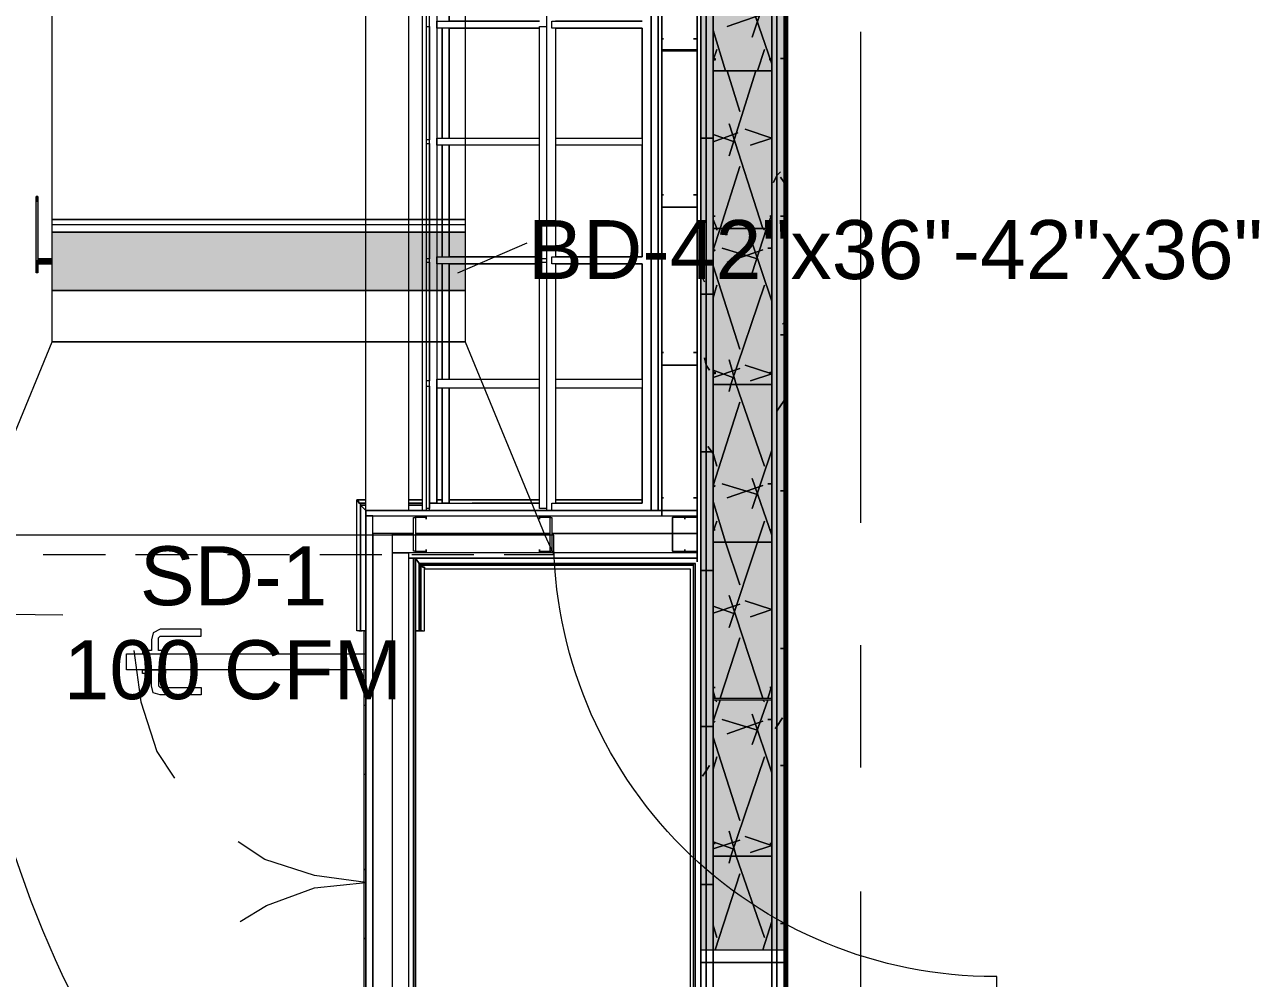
# Model space of a CAD drawing. Header units: metres. Extents: x 29 to 268, y -7 to 151.
# Drawn here: x 90.548 to 93.741, y 28.261 to 30.727 of the extents above; entities that cross this region are included whole.
import ezdxf

# ---------------------------------------------------------------- set-up
doc = ezdxf.new("R2010")
doc.units = ezdxf.units.M
doc.layers.add('HVAC - Ductos', color=5, linetype='Continuous', lineweight=50)
doc.layers.add('PDF2_Geometry', color=7, linetype='Continuous', true_color=0xaaaaaa)
doc.layers.add('PDF2_Solid Fills', color=7, linetype='Continuous', true_color=0xffffff)
doc.layers.add('PDF2_Text', color=7, linetype='Continuous')
doc.styles.add('PDF Helvetica', font='')
doc.styles.get('PDF Helvetica').set_extended_font_data('Helvetica')

msp = doc.modelspace()

# ---------------------------------------------------------------- hatches: boundary and pattern name
at = {"layer": 'PDF2_Solid Fills', "lineweight": 0, "transparency": 33554559}
h = msp.add_hatch(color=256, dxfattribs=at)
h.paths.add_polyline_path([(92.2963, 28.3345), (92.3101, 28.3345), (92.3101, 34.4533), (92.2963, 34.4533)])
h.paths.add_polyline_path([(92.3101, 26.0154), (92.2963, 26.0154), (92.2963, 24.5762), (92.3101, 24.5762)])
h = msp.add_hatch(color=256, dxfattribs=at)
h.paths.add_polyline_path([(92.2963, 28.3345), (92.3101, 28.3345), (92.3101, 34.4533), (92.2963, 34.4533)])
h.paths.add_polyline_path([(92.3101, 26.0154), (92.2963, 26.0154), (92.2963, 24.5762), (92.3101, 24.5762)])
h = msp.add_hatch(color=256, dxfattribs=at)
h.paths.add_polyline_path([(92.3287, 28.3345), (92.3287, 34.4533), (92.3105, 34.4533), (92.3105, 28.3345)])
h.paths.add_polyline_path([(92.3287, 24.5578), (92.3287, 26.0154), (92.3105, 26.0154), (92.3105, 24.5578)])
h = msp.add_hatch(color=256, dxfattribs=at)
h.paths.add_polyline_path([(92.3287, 28.3345), (92.3287, 34.4533), (92.3105, 34.4533), (92.3105, 28.3345)])
h.paths.add_polyline_path([(92.3287, 24.5578), (92.3287, 26.0154), (92.3105, 26.0154), (92.3105, 24.5578)])
h = msp.add_hatch(color=256, dxfattribs=at)
h.paths.add_polyline_path([(92.4799, 34.3845), (92.4799, 34.4533), (92.3334, 34.4533), (92.3287, 34.4213), (92.3287, 34.3845)])
h.paths.add_polyline_path([(92.4799, 26.0154), (92.3287, 26.0154), (92.3287, 24.5441), (92.4799, 24.5441)])
h.paths.add_polyline_path([(92.4799, 34.38), (92.3287, 34.38), (92.3287, 28.3345), (92.4799, 28.3345)])
h = msp.add_hatch(color=256, dxfattribs=at)
h.paths.add_polyline_path([(92.4799, 34.3845), (92.4799, 34.4533), (92.3334, 34.4533), (92.3287, 34.4213), (92.3287, 34.3845)])
h.paths.add_polyline_path([(92.4799, 26.0154), (92.3287, 26.0154), (92.3287, 24.5441), (92.4799, 24.5441)])
h.paths.add_polyline_path([(92.3287, 28.3345), (92.4799, 28.3345), (92.4799, 34.38), (92.3287, 34.38), (92.3287, 33.8575), (92.3422, 33.8575), (92.3287, 33.8529)])
h = msp.add_hatch(color=256, dxfattribs=at)
h.paths.add_polyline_path([(92.4934, 24.5578), (92.4934, 26.0154), (92.4799, 26.0154), (92.4799, 24.5578)])
h.paths.add_polyline_path([(92.4934, 31.3825), (92.4934, 34.4533), (92.4799, 34.4533), (92.4799, 31.3825)])
h.paths.add_polyline_path([(92.4934, 31.2587), (92.4799, 31.2587), (92.4799, 28.3345), (92.4934, 28.3345)])
h = msp.add_hatch(color=256, dxfattribs=at)
h.paths.add_polyline_path([(92.5117, 26.0154), (92.4934, 26.0154), (92.4934, 24.5762), (92.5117, 24.5762)])
h.paths.add_polyline_path([(92.4934, 31.3825), (92.5117, 31.3825), (92.5117, 34.4533), (92.4934, 34.4533)])
h.paths.add_polyline_path([(92.4934, 28.3345), (92.5117, 28.3345), (92.5117, 31.2404), (92.4934, 31.2404)])
h = msp.add_hatch(color=256, dxfattribs=at)
h.paths.add_polyline_path([(92.4799, 28.3345), (92.4934, 28.3345), (92.4936, 31.2587), (92.4799, 31.2587)])
h.paths.add_polyline_path([(92.4934, 26.0154), (92.4799, 26.0154), (92.4799, 24.5578), (92.4936, 24.5578)])
h = msp.add_hatch(color=256, dxfattribs=at)
h.paths.add_polyline_path([(92.4934, 28.3345), (92.5117, 28.3345), (92.5117, 31.2404), (92.4934, 31.2404)])
h.paths.add_polyline_path([(92.5117, 26.0154), (92.4934, 26.0154), (92.4934, 24.5762), (92.5117, 24.5762)])

# ---------------------------------------------------------------- linework, layer by layer
at = {"layer": 'HVAC - Ductos', "lineweight": 0}
for points in [[(91.687, 34.5725), (91.687, 34.71), (90.619, 34.71), (90.619, 34.5725), (91.687, 34.5725), (91.687, 30.2092), (90.619, 30.2092), (90.619, 34.5725)], [(91.6686, 30.0854), (91.8474, 30.1633)], [(90.4128, 29.407), (90.619, 29.9066), (91.687, 29.9066), (91.8932, 29.407)], [(91.8932, 29.407), (91.9162, 29.3566), (91.7878, 29.3566)], [(90.7566, 29.3566), (90.5962, 29.3566)], [(90.9949, 29.3566), (90.8345, 29.3566)], [(91.2332, 29.3566), (91.0728, 29.3566)], [(91.4716, 29.3566), (91.3112, 29.3566)], [(91.7099, 29.3566), (91.5495, 29.3566)], [(90.289, 29.2054), (90.6466, 29.2008)]]:
    msp.add_lwpolyline(points, dxfattribs=at)
for points in [[(91.687, 30.2229), (90.619, 30.2229), (90.619, 32.6612), (91.687, 32.6612)], [(90.619, 30.1908), (90.619, 30.2229), (91.687, 30.2229), (91.687, 30.1908)], [(90.619, 30.0396), (90.619, 30.1908), (91.687, 30.1908), (91.687, 30.0396)], [(90.619, 29.9066), (90.619, 30.0396), (91.687, 30.0396), (91.687, 29.9066)]]:
    msp.add_lwpolyline(points, close=True, dxfattribs=at)
msp.add_lwpolyline([(93.0623, 26.052), (93.0623, 28.2658), (93.0576, 28.2658, -0.415298), (91.9162, 29.407), (90.3899, 29.407, 0.255144), (91.6228, 27.1566, 0.254683)], format="xyb", dxfattribs=at)
at = {"layer": 'HVAC - Ductos', "lineweight": 0, "transparency": 33554559}
msp.add_solid([(90.619, 30.1908), (90.619, 30.0396), (91.687, 30.1908), (91.687, 30.0396)], dxfattribs=at)
at = {"layer": 'PDF2_Geometry', "lineweight": 0}
for points in [[(92.3105, 28.3345), (92.3105, 34.4533), (92.3287, 34.4533), (92.3287, 34.3845), (92.3287, 34.4533), (92.3287, 34.3845), (92.3287, 34.5267), (93.2039, 34.5267), (92.3287, 34.5267), (93.2039, 34.5267)], [(92.3287, 34.4533), (92.2963, 34.4533), (92.2963, 28.3345), (92.5123, 28.3345), (92.5123, 31.2266), (93.204, 31.2266)], [(92.2963, 34.4533), (92.2963, 28.3345), (92.5123, 28.3345), (92.5123, 28.3024), (92.5123, 26.0154), (92.4934, 26.0154), (92.4799, 26.0154), (92.4799, 28.3024), (92.4799, 26.0154), (92.4799, 25.7678), (92.4799, 26.0154), (92.3287, 26.0154), (92.3287, 24.5441), (92.4752, 24.5441)], [(92.2963, 34.4533), (92.2963, 28.3345), (92.2963, 34.4533)], [(92.3105, 34.4533), (92.3105, 28.3345), (92.3105, 28.3024), (92.3105, 26.0154)], [(92.2963, 26.0154), (92.2963, 28.3024), (92.2963, 28.3345), (92.3105, 28.3345), (92.3287, 28.3345), (92.3287, 34.38), (92.3287, 28.3345), (92.3287, 34.38)], [(92.2963, 27.67), (92.2963, 34.2654), (92.2963, 27.67)], [(92.2875, 32.7254), (92.2875, 32.5971), (92.2875, 29.4712), (92.2875, 29.3474), (91.5586, 29.3474), (91.5678, 29.3337), (92.2828, 29.3337), (91.5724, 29.3337), (92.2781, 29.3337), (92.2781, 27.6837), (92.2781, 29.3337), (92.2781, 27.6837), (92.2781, 29.3337), (92.2781, 27.6791), (92.2781, 29.3337), (91.5724, 29.3337), (91.5724, 29.3291), (91.577, 29.3291), (91.577, 29.3245), (91.5816, 29.3245), (91.5816, 29.32), (92.2693, 29.32), (92.2693, 27.6928)], [(92.1728, 32.5971), (92.1866, 32.5971), (92.1774, 32.5971), (92.1682, 32.5971), (92.1866, 32.5971), (92.1682, 32.5971), (92.1682, 29.4712), (92.1682, 32.5971), (92.1866, 32.5971), (91.4303, 32.5971), (91.4303, 32.6017), (91.4486, 32.6017), (92.1958, 32.6017), (92.1958, 32.6154)], [(92.1958, 29.4574), (92.1958, 32.6154), (92.1958, 29.4574)], [(91.4303, 29.4712), (91.4303, 32.5971)], [(91.577, 29.4712), (91.577, 32.5971), (91.5862, 32.5971), (91.5862, 29.4712)], [(92.1866, 29.4712), (92.1866, 32.5971), (92.1866, 29.4712)], [(92.1453, 31.9371), (91.8978, 31.9371), (91.8978, 29.4712)], [(92.6405, 31.2587), (92.5123, 31.2587), (92.4934, 31.2587), (92.4799, 31.2587), (92.4799, 31.3092), (92.5163, 31.3092), (92.6358, 31.3092), (93.0434, 31.3092), (92.6358, 31.3092), (92.5163, 31.3092), (92.4799, 31.3092), (92.4799, 31.2587), (92.6405, 31.2587), (92.4934, 31.2587), (92.4934, 31.2404), (93.204, 31.2404), (92.5123, 31.2404), (92.4934, 31.2404), (92.4934, 28.3345)], [(92.4799, 28.3345), (92.4934, 28.3345), (92.4934, 31.2587), (92.4799, 31.2587), (92.4799, 31.0433)], [(93.204, 31.2404), (92.5123, 31.2404), (92.5123, 31.2266), (93.204, 31.2266), (92.5123, 31.2266), (92.5123, 28.3345), (92.5123, 28.3024), (92.5123, 26.0154), (92.5123, 24.5762), (93.204, 24.5762)], [(92.4934, 26.0154), (92.4934, 28.3024), (92.4934, 28.3345), (92.5123, 28.3345), (92.5123, 31.2266), (92.5123, 28.3345), (92.5123, 28.3024), (92.5123, 26.0154)], [(91.6458, 30.7179), (91.6458, 30.4337), (91.6458, 30.7179), (91.8795, 30.7179), (91.6136, 30.7179), (91.6136, 30.7362), (91.8795, 30.7362), (91.6458, 30.7362), (91.6458, 31.025), (91.6458, 30.7362)], [(92.4799, 31.0158), (92.4799, 30.64)], [(91.5862, 30.7225), (91.5953, 30.7225), (91.5953, 30.4291), (91.5862, 30.4291)], [(92.1453, 30.7179), (91.9208, 30.7179), (92.1453, 30.7179), (91.9116, 30.7179), (91.9116, 30.7362), (92.1453, 30.7362), (91.9208, 30.7362)], [(91.9208, 30.4337), (92.1453, 30.4337), (92.1453, 30.7179), (92.1453, 30.1266), (92.1453, 30.4154), (91.9208, 30.4154)], [(91.9208, 30.7179), (91.9208, 30.1266), (92.1453, 30.1266), (91.9208, 30.1266)], [(92.2004, 30.6904), (92.2004, 30.6904)], [(92.2781, 30.6904), (92.2781, 30.6904)], [(92.7093, 30.7087), (92.7093, 29.4391)], [(92.1958, 30.6629), (92.1958, 30.6629)], [(92.2875, 30.6629), (92.2875, 30.6629)], [(91.5403, 30.6125), (91.5403, 30.585), (91.5403, 30.5804)], [(92.3287, 30.6079), (92.3287, 30.6079)], [(92.3287, 30.6079), (92.3287, 30.6079)], [(92.4799, 30.6079), (92.4799, 30.6079)], [(92.4799, 30.6079), (92.4799, 30.6079)], [(92.4799, 30.6079), (92.4799, 30.232)], [(91.8795, 30.4154), (91.6136, 30.4154), (91.6136, 30.4337), (91.8795, 30.4337)], [(91.5862, 30.42), (91.5953, 30.42), (91.5953, 30.122), (91.5862, 30.122)], [(91.6458, 30.1083), (91.6458, 29.8104), (91.6458, 30.1083), (91.8795, 30.1083), (91.6136, 30.1083), (91.6136, 30.1266), (91.8795, 30.1266), (91.6458, 30.1266), (91.6458, 30.4154), (91.6458, 30.1266)], [(92.2004, 30.287), (92.2004, 30.287)], [(92.2781, 30.287), (92.2781, 30.287)], [(92.1958, 30.2549), (92.1958, 30.2549)], [(92.1958, 30.2549), (92.1958, 30.2549)], [(92.2875, 30.2549), (92.2875, 30.2549)], [(92.2875, 30.2549), (92.2875, 30.2549)], [(91.5403, 30.2092), (91.5403, 30.177)], [(92.3334, 30.232), (92.3334, 30.232)], [(92.4752, 30.232), (92.4752, 30.232)], [(91.5403, 30.177), (91.5403, 30.177)], [(92.4799, 30.2046), (92.4799, 29.8287)], [(91.5862, 30.1129), (91.5953, 30.1129), (91.5953, 29.8058), (91.5862, 29.8058)], [(92.1453, 30.1083), (91.9116, 30.1083), (91.9116, 30.1266), (92.1453, 30.1266)], [(91.9208, 29.8104), (92.1453, 29.8104), (92.1453, 30.1083), (92.1453, 29.4896), (92.1453, 29.7875), (91.9208, 29.7875)], [(91.9208, 30.1083), (92.1453, 30.1083), (91.9208, 30.1083), (91.9208, 29.4896), (92.1453, 29.4896), (91.9208, 29.4896)], [(92.2004, 29.8791), (92.2004, 29.8791)], [(92.2781, 29.8791), (92.2781, 29.8791)], [(91.5403, 29.8012), (91.5403, 29.7737), (91.5403, 29.7692)], [(91.5862, 29.792), (91.5953, 29.792), (91.5953, 29.4758), (91.5862, 29.4758)], [(91.5953, 29.792), (91.5953, 29.8058)], [(91.8795, 29.7875), (91.6136, 29.7875), (91.6136, 29.8104), (91.8795, 29.8104)], [(92.3287, 29.7966), (92.3287, 29.7966)], [(92.3287, 29.7966), (92.3287, 29.7966)], [(92.4799, 29.7966), (92.4799, 29.7966)], [(92.4799, 29.7966), (92.4799, 29.7966)], [(92.4799, 29.7966), (92.4799, 29.4208)], [(91.6136, 29.4896), (91.6136, 29.7875)], [(91.4303, 27.6791), (91.4303, 29.3474), (91.4303, 29.4712), (91.4166, 29.485), (91.4303, 29.485), (91.4166, 29.485), (91.4303, 29.485), (91.4166, 29.485), (91.4166, 29.4896), (91.412, 29.4896), (91.412, 29.4942), (91.4074, 29.4942), (91.4074, 29.4987), (91.4303, 29.4987), (91.4074, 29.4987), (91.4074, 29.4942), (91.412, 29.4942), (91.412, 29.4896), (91.4166, 29.4896), (91.4303, 29.4896), (91.4166, 29.4896), (91.4166, 29.1595), (91.4166, 29.485), (91.4212, 29.4804)], [(91.4166, 29.485), (91.4303, 29.4712)], [(91.4212, 29.4804), (91.4166, 29.485)], [(91.4303, 29.4712), (91.4166, 29.485)], [(91.4166, 29.485), (91.4166, 29.1595)], [(91.5403, 29.485), (91.577, 29.485)], [(91.577, 29.485), (91.5403, 29.485)], [(91.5953, 29.4712), (91.5953, 29.4896), (91.8795, 29.4896), (91.7053, 29.4896)], [(91.9116, 29.4712), (91.9116, 29.4896), (92.1453, 29.4896)], [(92.2004, 29.5033), (92.2004, 29.5033)], [(92.2781, 29.5033), (92.2781, 29.5033)], [(91.4303, 29.1595), (91.4303, 29.4712)], [(91.4303, 29.4712), (91.4303, 29.4712)], [(91.4303, 29.4712), (91.4303, 29.4712)], [(91.5403, 27.6516), (92.2963, 27.6516), (91.499, 27.6516), (91.499, 27.6012), (92.2963, 27.6012), (91.4486, 27.6012), (91.4486, 27.56), (92.2963, 27.56), (91.4303, 27.56), (91.4303, 27.5462), (92.2963, 27.5462), (91.4303, 27.5462), (91.4303, 27.6791), (91.4303, 29.4712), (91.4303, 27.5462), (91.4303, 27.5416), (92.2963, 27.5416)], [(91.5586, 29.4529), (91.5586, 29.4529)], [(91.5586, 29.4529), (91.5586, 29.4529)], [(91.5862, 29.4483), (91.5862, 29.4483)], [(91.5862, 29.4483), (91.5862, 29.4483)], [(91.8795, 29.4483), (91.8795, 29.4483)], [(91.8795, 29.4483), (91.8795, 29.4483)], [(91.907, 29.4529), (91.907, 29.4529)], [(91.907, 29.4529), (91.907, 29.4529)], [(92.1866, 29.4712), (92.1866, 29.4712)], [(92.1866, 29.4712), (92.1866, 29.4712)], [(92.1958, 29.4712), (92.1958, 29.4712)], [(92.1958, 29.4712), (92.1958, 29.4712)], [(92.1958, 29.4574), (92.1958, 29.4574)], [(92.2232, 29.4529), (92.2282, 29.4574)], [(92.2232, 29.4529), (92.2232, 29.3658)], [(92.2282, 29.4529), (92.2232, 29.4529)], [(92.2232, 29.3658), (92.2232, 29.4529)], [(92.2282, 29.4574), (92.2551, 29.4574)], [(92.2551, 29.4529), (92.2282, 29.4529)], [(92.2551, 29.4574), (92.2875, 29.4574)], [(92.2551, 29.4483), (92.2551, 29.4574)], [(92.2551, 29.4574), (92.2551, 29.4483)], [(92.2551, 29.4529), (92.2551, 29.4483)], [(92.2875, 29.4529), (92.2551, 29.4529)], [(92.2551, 29.4483), (92.2551, 29.4529)], [(92.2551, 29.4483), (92.2551, 29.4483)], [(92.2551, 29.4483), (92.2551, 29.4483)], [(92.2551, 29.4483), (92.2551, 29.4483)], [(92.2551, 29.4483), (92.2551, 29.4483)], [(92.2875, 29.4712), (92.2875, 29.4712)], [(92.2875, 29.4712), (92.2875, 29.4712)], [(92.2875, 29.4574), (92.2875, 29.4529)], [(92.2875, 29.4529), (92.2875, 29.4529)], [(92.2875, 29.4529), (92.2875, 29.3658)], [(92.2875, 29.4529), (92.2875, 29.4529)], [(92.2875, 29.3658), (92.2875, 29.4529)], [(92.3334, 29.4208), (92.3334, 29.4208)], [(92.4752, 29.4208), (92.4752, 29.4208)], [(92.3287, 29.3887), (92.3287, 29.3887)], [(92.3287, 29.3887), (92.3287, 29.3887)], [(92.4799, 29.3887), (92.4799, 29.3887)], [(92.4799, 29.3887), (92.4799, 29.3887)], [(92.4799, 29.3887), (92.4799, 29.0129)], [(91.5586, 29.1595), (91.5586, 27.8578), (91.5586, 27.67), (91.5678, 27.6791), (92.2828, 27.6791), (92.2828, 29.3337), (91.5678, 29.3337), (91.5586, 29.3474), (91.554, 29.3474), (91.554, 27.67), (91.5586, 27.67), (92.2963, 27.67)], [(91.554, 29.3474), (91.554, 29.3474)], [(91.5586, 29.3658), (91.5586, 29.3658)], [(91.5586, 29.3658), (91.5586, 29.3658)], [(91.5862, 29.3704), (91.5862, 29.3704)], [(91.5862, 29.3704), (91.5862, 29.3704)], [(91.8795, 29.3704), (91.8795, 29.3704)], [(91.8795, 29.3704), (91.8795, 29.3704)], [(91.907, 29.3658), (91.907, 29.3658)], [(91.907, 29.3658), (91.907, 29.3658)], [(92.2232, 29.3658), (92.2282, 29.3658)], [(92.2282, 29.3612), (92.2232, 29.3658)], [(92.2282, 29.3658), (92.2551, 29.3658)], [(92.2551, 29.3612), (92.2282, 29.3612)], [(92.2551, 29.3704), (92.2551, 29.3704)], [(92.2551, 29.3704), (92.2551, 29.3704)], [(92.2551, 29.3704), (92.2551, 29.3658)], [(92.2551, 29.3704), (92.2551, 29.3704)], [(92.2551, 29.3612), (92.2551, 29.3704)], [(92.2551, 29.3704), (92.2551, 29.3612)], [(92.2551, 29.3704), (92.2551, 29.3704)], [(92.2551, 29.3658), (92.2551, 29.3704)], [(92.2551, 29.3658), (92.2875, 29.3658)], [(92.2875, 29.3612), (92.2551, 29.3612)], [(92.2875, 29.3658), (92.2875, 29.3658)], [(92.2875, 29.3658), (92.2875, 29.3612)], [(92.2875, 29.3658), (92.2875, 29.3658)], [(92.2875, 29.3474), (92.2875, 29.3474)], [(92.2828, 27.6791), (92.2828, 29.3337), (91.5724, 29.3337), (91.5724, 29.1595), (91.577, 29.1595), (91.5816, 29.1595), (91.5816, 29.32), (91.5816, 29.3245), (91.577, 29.3245), (91.577, 29.3291), (91.5724, 29.3291), (92.2781, 29.3291), (91.5724, 29.3291), (91.577, 29.3291), (91.577, 29.3245), (91.5816, 29.3245), (91.5816, 29.32), (91.5816, 29.3245), (91.577, 29.3245), (91.577, 29.3291), (91.5724, 29.3291), (91.5724, 29.3337), (91.5678, 29.3337), (91.5724, 29.3337), (91.5724, 29.1595), (91.577, 29.1595), (91.5816, 29.1595), (91.5816, 29.32), (92.2693, 29.32), (92.2693, 27.6928)], [(91.4166, 29.1595), (91.4166, 29.1595)], [(91.4166, 29.1595), (91.4166, 29.1595)], [(91.4303, 29.1595), (91.4166, 29.1595)], [(91.5724, 29.1595), (91.5724, 29.1595)], [(92.7093, 29.1229), (92.7093, 28.8066)], [(90.8299, 29.1092), (90.8482, 28.9762), (90.8895, 28.8479), (90.9353, 28.7791)], [(91.5586, 29.0312), (91.5586, 29.0312)], [(90.894, 29.0174), (90.894, 29.0174)], [(92.3334, 29.0129), (92.3334, 29.0129)], [(92.4752, 29.0129), (92.4752, 29.0129)], [(91.4303, 28.967), (91.4258, 28.967)], [(92.3287, 28.9854), (92.3287, 28.9854)], [(92.4799, 28.9854), (92.4799, 28.9854)], [(92.4799, 28.9854), (92.4799, 28.6095)], [(91.5586, 28.8296), (91.5586, 28.8296)], [(91.4303, 28.7883), (91.4258, 28.7883)], [(91.1049, 28.4078), (91.1736, 28.4491), (91.2974, 28.495), (91.4303, 28.5087), (91.2974, 28.527), (91.169, 28.5683), (91.1003, 28.6141)], [(91.5586, 28.6095), (91.5586, 28.6095)], [(92.3334, 28.6095), (92.3334, 28.6095)], [(92.4752, 28.6095), (92.4752, 28.6095)], [(93.2038, 24.3745), (92.3058, 24.3745), (92.3058, 24.3928), (92.3058, 24.5441), (92.3058, 24.5578), (92.3105, 24.5578), (92.3105, 24.5762), (92.3105, 26.0154), (92.3105, 28.3024), (92.3105, 28.3345), (92.3287, 28.3345), (92.4799, 28.3345), (92.4799, 28.5774)], [(92.3287, 28.5774), (92.3287, 28.5774)], [(92.3287, 28.5774), (92.3287, 28.5774)], [(92.4799, 28.5774), (92.4799, 28.5774)], [(92.4799, 28.5774), (92.4799, 28.5774)], [(91.4303, 28.5454), (91.4258, 28.5408)], [(92.7093, 28.4858), (92.7093, 27.2162)], [(91.5586, 28.4078), (91.5586, 28.4078)], [(91.4303, 28.3666), (91.4258, 28.362)], [(92.2963, 28.3345), (92.2963, 28.3024), (92.2963, 26.0154)], [(92.3287, 28.3345), (92.3287, 28.3024), (92.3287, 28.3345), (92.4799, 28.3345), (92.4934, 28.3345), (92.4934, 28.3024), (92.4934, 26.0154), (92.4934, 24.5762), (92.4934, 24.5578), (93.204, 24.5578)], [(92.5123, 26.0154), (92.5123, 28.3024), (92.5123, 28.3345)], [(92.2963, 28.3024), (92.3105, 28.3024), (92.2963, 28.3024)], [(92.3105, 28.3024), (92.3287, 28.3024), (92.3105, 28.3024)], [(93.204, 24.3928), (92.3193, 24.3928), (92.3193, 24.5441), (92.3287, 24.5441), (92.3287, 24.5578), (92.3287, 24.5762), (92.3287, 26.0154), (92.3287, 28.3024), (92.3287, 26.0154), (92.4799, 26.0154)], [(92.3287, 28.3024), (92.4799, 28.3024), (92.3287, 28.3024)], [(92.4799, 28.3024), (92.4934, 28.3024), (92.4799, 28.3024)], [(92.4934, 28.3024), (92.5123, 28.3024), (92.4934, 28.3024)]]:
    msp.add_lwpolyline(points, dxfattribs=at)
for points in [[(92.2963, 28.3345), (92.3105, 28.3345), (92.3105, 34.4533), (92.2963, 34.4533)], [(92.1958, 32.6017), (92.1866, 32.6017), (92.1866, 29.4712), (92.1958, 29.4712)], [(92.1958, 29.4574), (92.2875, 29.4574), (92.2875, 32.6154), (92.1958, 32.6154)], [(91.5586, 32.5971), (91.5403, 32.5971), (91.5403, 29.4712), (92.1866, 29.4712), (92.1866, 32.5971)], [(91.5953, 32.5741), (91.6136, 32.5741), (91.6136, 29.4896), (91.5953, 29.4896)], [(92.4934, 28.3345), (92.5123, 28.3345), (92.5123, 31.2404), (92.4934, 31.2404)], [(92.5123, 24.5762), (92.5123, 31.2266), (92.5123, 24.5762), (92.5123, 31.2129), (92.5123, 24.5762), (92.5123, 31.2266)], [(92.5163, 31.2266), (92.5163, 24.5762)], [(92.521, 24.5853), (92.521, 31.2129)], [(92.521, 24.5853), (92.521, 31.2129)], [(92.4799, 31.0158), (92.4799, 30.64)], [(91.6274, 30.7179), (91.6274, 30.4337)], [(91.8795, 30.122), (91.8795, 30.7225), (91.8978, 30.7225), (91.8978, 30.122)], [(92.1958, 30.6629), (92.2875, 30.6629), (92.2875, 30.6904), (92.2781, 30.6904), (92.2875, 30.6904), (92.2875, 30.6629), (92.2875, 30.6583), (92.1958, 30.6583), (92.1958, 30.6629), (92.1958, 30.6904)], [(92.2004, 30.6904), (92.1958, 30.6904)], [(92.4799, 30.6079), (92.3287, 30.6079), (92.3287, 30.64), (92.3334, 30.64), (92.3334, 30.6354), (92.3287, 30.6354), (92.3287, 30.6079), (92.4799, 30.6079), (92.4799, 30.6354), (92.4752, 30.6354), (92.4752, 30.64), (92.4799, 30.64)], [(92.4799, 30.6079), (92.4799, 30.232)], [(91.6274, 30.4154), (91.6274, 30.1266)], [(92.1958, 30.2549), (92.2875, 30.2549), (92.2875, 30.287), (92.2781, 30.287), (92.2875, 30.287), (92.2875, 30.2549), (92.1958, 30.2549), (92.1958, 30.287)], [(92.2004, 30.287), (92.1958, 30.287)], [(92.4799, 30.2046), (92.4799, 30.2), (92.3287, 30.2), (92.3287, 30.2046), (92.3287, 30.232), (92.3334, 30.232), (92.3287, 30.232), (92.3287, 30.2046), (92.3287, 30.2), (92.4799, 30.2), (92.4799, 30.2046), (92.4799, 30.232)], [(92.4752, 30.232), (92.4799, 30.232)], [(92.4799, 30.2046), (92.4799, 29.8287)], [(91.8795, 30.1129), (91.8978, 30.1129), (91.8978, 29.4758), (91.8795, 29.4758)], [(91.6274, 30.1083), (91.6274, 29.8104)], [(92.1958, 29.8516), (92.1958, 29.847), (92.2875, 29.847), (92.2875, 29.8516), (92.2875, 29.8791), (92.2781, 29.8791), (92.2875, 29.8791), (92.2875, 29.8516), (92.2875, 29.847), (92.1958, 29.847), (92.1958, 29.8516), (92.1958, 29.8791)], [(92.2004, 29.8791), (92.1958, 29.8791)], [(92.4799, 29.7966), (92.3287, 29.7966), (92.3287, 29.8287), (92.3334, 29.8287), (92.3334, 29.8241), (92.3287, 29.8241), (92.3287, 29.7966), (92.4799, 29.7966), (92.4799, 29.8241), (92.4752, 29.8241), (92.4752, 29.8287), (92.4799, 29.8287)], [(92.4799, 29.7966), (92.4799, 29.4208)], [(91.6458, 29.4896), (91.6458, 29.7875), (91.6458, 29.4896), (91.6274, 29.4896), (91.6274, 29.7875), (91.6274, 29.4896)], [(91.4166, 29.4896), (91.4166, 29.1595), (91.412, 29.1595), (91.4074, 29.1595), (91.4074, 29.4987), (91.4074, 29.4942), (91.412, 29.4942), (91.412, 29.4896)], [(91.4166, 29.1595), (91.412, 29.1595), (91.4074, 29.1595), (91.4074, 29.4987), (91.4074, 29.4942), (91.412, 29.4942), (91.412, 29.4896), (91.4166, 29.4896), (91.4166, 29.485)], [(91.4303, 29.485), (91.4166, 29.485), (91.4303, 29.4712), (91.4303, 29.1595), (91.4166, 29.1595), (91.4166, 29.485), (91.4166, 29.1595), (91.4166, 29.485)], [(91.577, 29.4987), (91.5403, 29.4987)], [(91.577, 29.4896), (91.5403, 29.4896)], [(91.5403, 29.485), (91.577, 29.485)], [(91.5403, 29.485), (91.577, 29.485)], [(91.6274, 29.4987), (91.6136, 29.4987)], [(91.8795, 29.4987), (91.6458, 29.4987)], [(92.1453, 29.4987), (91.9208, 29.4987)], [(92.1958, 29.4712), (92.2875, 29.4712), (92.2875, 29.5033), (92.2781, 29.5033), (92.2875, 29.5033), (92.2875, 29.4712), (92.1958, 29.4712), (92.1958, 29.5033)], [(92.2004, 29.5033), (92.1958, 29.5033)], [(92.1866, 29.4712), (91.4303, 29.4712), (91.5403, 29.4712)], [(91.4303, 29.4712), (91.4303, 29.4574), (92.1958, 29.4574), (92.1958, 29.4712)], [(91.4486, 29.4574), (91.4303, 29.4574), (91.4303, 27.56), (91.4486, 27.56)], [(91.4486, 29.4116), (91.4486, 27.6012), (91.499, 27.6012), (91.499, 29.4116), (91.554, 29.4116), (91.4486, 29.4116), (91.4486, 29.4574), (92.2875, 29.4574), (92.2875, 29.4116), (92.2232, 29.4116), (91.9116, 29.4116), (92.2232, 29.4116), (92.2875, 29.4116), (92.2875, 29.3612), (91.499, 29.3612), (91.5403, 29.3612), (91.5403, 27.6516), (91.499, 27.6516), (91.499, 29.3612), (91.499, 29.4116)], [(91.5862, 29.4483), (91.5862, 29.4529), (91.5586, 29.4529), (91.5586, 29.3658), (91.5862, 29.3658), (91.5862, 29.3704), (91.5862, 29.3612), (91.5586, 29.3612), (91.5586, 29.3658), (91.554, 29.3658), (91.554, 29.4529), (91.5586, 29.4529), (91.5586, 29.4574), (91.5862, 29.4574)], [(91.5862, 29.4483), (91.5862, 29.4529), (91.5586, 29.4529), (91.5586, 29.3658), (91.5862, 29.3658), (91.5862, 29.3704), (91.5862, 29.3612), (91.5586, 29.3612), (91.5586, 29.3658), (91.554, 29.3658), (91.554, 29.4529), (91.5586, 29.4529), (91.5586, 29.4574), (91.5862, 29.4574)], [(91.8795, 29.3704), (91.8795, 29.3658), (91.907, 29.3658), (91.907, 29.4529), (91.8795, 29.4529), (91.8795, 29.4483), (91.8795, 29.4574), (91.907, 29.4574), (91.907, 29.4529), (91.9116, 29.4529), (91.9116, 29.3658), (91.907, 29.3658), (91.907, 29.3612), (91.8795, 29.3612)], [(91.8795, 29.3704), (91.8795, 29.3658), (91.907, 29.3658), (91.907, 29.4529), (91.8795, 29.4529), (91.8795, 29.4483), (91.8795, 29.4574), (91.907, 29.4574), (91.907, 29.4529), (91.9116, 29.4529), (91.9116, 29.3658), (91.907, 29.3658), (91.907, 29.3612), (91.8795, 29.3612)], [(92.2282, 29.3612), (92.2232, 29.3658), (92.2232, 29.4529), (92.2282, 29.4574), (92.2551, 29.4574), (92.2551, 29.4483), (92.2551, 29.4529), (92.2282, 29.4529), (92.2232, 29.4529), (92.2232, 29.3658), (92.2282, 29.3658), (92.2551, 29.3658), (92.2551, 29.3704), (92.2551, 29.3612)], [(92.2551, 29.3704), (92.2551, 29.3658), (92.2875, 29.3658), (92.2875, 29.4529), (92.2551, 29.4529), (92.2551, 29.4483), (92.2551, 29.4574), (92.2875, 29.4574), (92.2875, 29.4529), (92.2875, 29.3658), (92.2875, 29.3612), (92.2551, 29.3612)], [(91.907, 29.4116), (91.5586, 29.4116)], [(92.4799, 29.3887), (92.3287, 29.3887), (92.3287, 29.4208), (92.3334, 29.4208), (92.3287, 29.4208), (92.3287, 29.3887), (92.4799, 29.3887), (92.4799, 29.4208)], [(92.4752, 29.4208), (92.4799, 29.4208)], [(92.4799, 29.3887), (92.4799, 29.0129)], [(92.2875, 29.3474), (92.2875, 29.3612), (91.5403, 29.3612), (91.5403, 29.3474)], [(91.554, 29.3474), (91.5403, 29.3474), (91.5403, 27.6654), (91.554, 27.6654)], [(91.554, 29.3474), (92.2875, 29.3474), (91.5586, 29.3474)], [(91.5586, 27.67), (91.5586, 29.3474)], [(91.5586, 29.3474), (91.5586, 29.1595), (91.5678, 29.1595), (91.5586, 29.1595), (91.5586, 29.3474), (91.5678, 29.3337), (91.5678, 29.1595), (91.5678, 29.3337)], [(92.2875, 29.3474), (91.7053, 29.3474), (92.2875, 29.3474), (92.2875, 29.3383)], [(91.577, 29.1595), (91.5724, 29.1595), (91.5678, 29.1595), (91.5724, 29.1595), (91.5724, 29.3337), (91.5724, 29.1595), (91.5678, 29.1595), (91.5724, 29.1595)], [(91.5724, 29.3291), (91.5724, 29.1595)], [(90.894, 29.1412), (90.8986, 29.1458), (91.004, 29.1458), (91.004, 29.1641), (90.8986, 29.1641), (90.8803, 29.1549), (90.8758, 29.1366), (90.8758, 29.1092), (90.8528, 29.1092), (90.8528, 29.1), (90.9124, 29.1), (90.9124, 29.1092), (90.894, 29.1092), (90.894, 29.1366)], [(91.412, 29.1595), (91.4166, 29.1595), (91.4212, 29.1595), (91.4166, 29.1595)], [(91.4258, 27.8578), (91.4258, 29.1595), (91.4303, 29.1595), (91.4303, 27.8578)], [(90.8116, 29.1), (91.4303, 29.1), (91.4303, 29.0587), (90.8116, 29.0587)], [(90.8986, 29.0129), (91.004, 29.0129), (91.004, 28.9946), (90.8986, 28.9946), (90.8803, 28.9991), (90.8758, 29.0174), (90.8758, 29.0495), (90.8528, 29.0495), (90.8528, 29.0587), (90.9124, 29.0587), (90.9124, 29.0495), (90.894, 29.0495), (90.894, 29.0174)], [(92.4799, 28.9854), (92.4799, 28.9808), (92.3287, 28.9808), (92.3287, 28.9854), (92.3287, 29.0129), (92.3334, 29.0129), (92.3287, 29.0129), (92.3287, 28.9854), (92.4799, 28.9854), (92.4799, 29.0129)], [(92.4752, 29.0129), (92.4799, 29.0129)], [(92.4799, 28.9854), (92.4799, 28.6095)], [(92.4799, 28.5774), (92.3287, 28.5774), (92.3287, 28.6095), (92.3334, 28.6095), (92.3287, 28.6095), (92.3287, 28.5774), (92.4799, 28.5774), (92.4799, 28.6095)], [(92.4752, 28.6095), (92.4799, 28.6095)], [(92.4799, 28.3345), (92.4799, 28.5774), (92.4799, 28.3345), (92.4799, 28.3024)], [(92.2963, 28.3345), (92.2963, 28.3024), (92.2963, 26.0154), (92.2963, 24.5762), (92.2963, 26.0154), (92.2963, 28.3024)], [(92.5123, 28.3024), (92.2963, 28.3024)]]:
    msp.add_lwpolyline(points, close=True, dxfattribs=at)
at = {"layer": 'PDF2_Geometry', "color": 254, "lineweight": 0, "true_color": 0xd2d2d2}
for points in [[(92.4799, 30.8462), (92.4293, 30.695)], [(92.4569, 30.7546), (92.3652, 30.7225)], [(92.4293, 30.7729), (92.4799, 30.6262)], [(92.3287, 30.7133), (92.3604, 30.6079)], [(92.3382, 30.6629), (92.3287, 30.6354)], [(92.4617, 30.6629), (92.4434, 30.6079)], [(92.3652, 30.6079), (92.3975, 30.5025)], [(92.4387, 30.6079), (92.3699, 30.3879)], [(92.3699, 30.4704), (92.4569, 30.2), (92.4617, 30.1954), (92.4569, 30.2)], [(92.3928, 30.4475), (92.3287, 30.4245)], [(92.3287, 30.4429), (92.3834, 30.4245)], [(92.4799, 30.4337), (92.4252, 30.4154), (92.4799, 30.4337), (92.411, 30.4566)], [(92.3975, 30.3604), (92.3469, 30.2), (92.3287, 30.145), (92.3469, 30.2)], [(92.3287, 30.2229), (92.3382, 30.2), (92.3382, 30.1954), (92.3382, 30.2)], [(92.4799, 30.2366), (92.4664, 30.2), (92.4293, 30.0854), (92.4664, 30.2)], [(92.3334, 30.145), (92.3287, 30.1404)], [(92.3517, 30.1495), (92.4434, 30.122)], [(92.4569, 30.145), (92.3652, 30.1129)], [(92.4293, 30.1633), (92.4799, 30.012)], [(92.4704, 30.1495), (92.4799, 30.1495)], [(92.3287, 30.1037), (92.3975, 29.8883)], [(92.3382, 30.0533), (92.3287, 30.0212)], [(92.4617, 30.0533), (92.3746, 29.7966), (92.3699, 29.7783), (92.3746, 29.7966)], [(92.3699, 29.8608), (92.3881, 29.7966), (92.4617, 29.5858), (92.3881, 29.7966)], [(92.3975, 29.8379), (92.3287, 29.815)], [(92.3287, 29.8333), (92.3793, 29.815)], [(92.4799, 29.8241), (92.4252, 29.8058), (92.4799, 29.8241), (92.411, 29.847)], [(92.3975, 29.7508), (92.3287, 29.5354)], [(92.3287, 29.6179), (92.3382, 29.5858)], [(92.4799, 29.627), (92.4293, 29.4758)], [(92.3517, 29.54), (92.4434, 29.5124)], [(92.4293, 29.5537), (92.4799, 29.407)], [(92.4704, 29.54), (92.4799, 29.54)], [(92.3334, 29.5354), (92.3287, 29.5308)], [(92.4569, 29.5354), (92.3652, 29.5033)], [(92.3287, 29.4942), (92.3604, 29.3887), (92.3975, 29.2787), (92.3604, 29.3887)], [(92.3382, 29.4437), (92.3287, 29.4162)], [(92.4617, 29.4437), (92.4434, 29.3887), (92.3699, 29.1687), (92.4434, 29.3887)], [(92.3699, 29.2512), (92.4569, 28.9854)], [(92.3975, 29.2283), (92.3287, 29.2054)], [(92.3287, 29.2237), (92.3793, 29.2054)], [(92.4799, 29.2146), (92.4252, 29.1962), (92.4799, 29.2146), (92.411, 29.2374)], [(92.3975, 29.1412), (92.3469, 28.9854)], [(92.3287, 29.0037), (92.3334, 28.9854)], [(92.4799, 29.0174), (92.4704, 28.9854)], [(92.3469, 28.9808), (92.3287, 28.9258)], [(92.3334, 28.9808), (92.3382, 28.9762)], [(92.4704, 28.9808), (92.4293, 28.8662)], [(92.4569, 28.9808), (92.4617, 28.9762)], [(92.3517, 28.9304), (92.4434, 28.9029)], [(92.4293, 28.9442), (92.4799, 28.7929)], [(92.4704, 28.9304), (92.4799, 28.9304)], [(92.3334, 28.9258), (92.3287, 28.9212)], [(92.4569, 28.9258), (92.3652, 28.8937)], [(92.3287, 28.8845), (92.3975, 28.6692)], [(92.3382, 28.8342), (92.3287, 28.802)], [(92.4617, 28.8342), (92.3746, 28.5774), (92.3699, 28.5592), (92.3746, 28.5774)], [(92.3975, 28.6187), (92.3287, 28.5958)], [(92.3287, 28.6141), (92.3793, 28.5958)], [(92.3699, 28.6416), (92.3881, 28.5774), (92.4617, 28.3666), (92.3881, 28.5774)], [(92.4799, 28.6049), (92.4252, 28.5866), (92.4799, 28.6049), (92.411, 28.6279)], [(92.3975, 28.5316), (92.3334, 28.3345)], [(92.3287, 28.3987), (92.3382, 28.3666)], [(92.4799, 28.4078), (92.4569, 28.3345)]]:
    msp.add_lwpolyline(points, close=True, dxfattribs=at)
at = {"layer": 'PDF2_Geometry', "color": 254, "lineweight": 0, "true_color": 0xeaeaea}
for points in [[(92.5123, 30.64), (92.5028, 30.64)], [(92.3287, 30.4337), (92.3105, 30.4337), (92.2963, 30.4337), (92.3105, 30.4337)], [(92.4846, 30.3192), (92.4934, 30.3375), (92.5028, 30.3466), (92.4934, 30.3375)], [(92.5028, 30.3329), (92.5123, 30.3192)], [(92.2963, 30.1954), (92.3105, 30.2229)], [(92.5123, 30.232), (92.5028, 30.232)], [(92.2963, 30.0808), (92.3058, 30.0625)], [(92.3287, 30.0304), (92.3105, 30.0304), (92.2963, 30.0304), (92.3105, 30.0304)], [(92.5075, 29.9525), (92.5123, 29.957)], [(92.5123, 29.925), (92.5028, 29.925)], [(92.3105, 29.847), (92.3193, 29.8333), (92.3105, 29.847), (92.3058, 29.8654)], [(92.4934, 29.7279), (92.5123, 29.7554)], [(92.3152, 29.6362), (92.3287, 29.6179)], [(92.3287, 29.6225), (92.3105, 29.6225), (92.2963, 29.6225), (92.3105, 29.6225)], [(92.5123, 29.5216), (92.5028, 29.5216)], [(92.3287, 29.3154), (92.3105, 29.3154), (92.2963, 29.3154), (92.3105, 29.3154)], [(92.5123, 29.1137), (92.5028, 29.1137)], [(92.4893, 28.9074), (92.4934, 28.912), (92.5075, 28.935), (92.4934, 28.912)], [(92.3287, 28.912), (92.3105, 28.912), (92.2963, 28.912), (92.3105, 28.912)], [(92.3105, 28.7974), (92.3193, 28.8112), (92.3105, 28.7974), (92.301, 28.7837)], [(92.5123, 28.8112), (92.5028, 28.8112)], [(92.3287, 28.5041), (92.3105, 28.5041), (92.2963, 28.5041), (92.3105, 28.5041)], [(92.5123, 28.4033), (92.5028, 28.4033)]]:
    msp.add_lwpolyline(points, close=True, dxfattribs=at)
at = {"layer": 'PDF2_Geometry', "color": 254, "lineweight": 0, "true_color": 0xd2d2d2}
for points in [[(92.4158, 30.6079), (92.4158, 30.6079)], [(92.3928, 30.2), (92.3928, 30.2)], [(92.3287, 29.0083), (92.3287, 29.0129)], [(92.3334, 29.0129), (92.3334, 29.0129)], [(92.3975, 28.5774), (92.3975, 28.5774)]]:
    msp.add_lwpolyline(points, dxfattribs=at)
at = {"layer": 'PDF2_Geometry', "color": 1, "lineweight": 0}
for points in [[(90.5778, 30.2825), (90.5778, 30.2825)], [(90.5824, 30.2825), (90.5778, 30.2825)], [(90.5824, 30.2687), (90.5824, 30.2733), (90.5824, 30.2779), (90.5824, 30.2825), (90.5824, 30.2779), (90.5824, 30.2733), (90.5824, 30.2687), (90.5824, 30.1175), (90.5824, 30.0854), (90.5778, 30.0854), (90.5778, 30.1175), (90.5824, 30.1175), (90.5824, 30.1129), (90.5824, 30.1083), (90.619, 30.1083)], [(90.5778, 30.1175), (90.5778, 30.2687), (90.5778, 30.2733), (90.5778, 30.2779), (90.5778, 30.2825), (90.5778, 30.2779), (90.5778, 30.2733), (90.5778, 30.2687)], [(90.5824, 30.2825), (90.5824, 30.2825)], [(90.619, 30.122), (90.5824, 30.122)]]:
    msp.add_lwpolyline(points, dxfattribs=at)
at = {"layer": 'PDF2_Geometry', "color": 254, "lineweight": 0, "true_color": 0xeaeaea}
for points in [[(92.3105, 30.2229), (92.3105, 30.2229)], [(92.3105, 30.2229), (92.3105, 30.2229)], [(92.3287, 30.2275), (92.3287, 30.2275)], [(92.3287, 30.2275), (92.3287, 30.2275)], [(92.4934, 29.7279), (92.4934, 29.7279)], [(92.4934, 29.7279), (92.4934, 29.7279)], [(92.2963, 29.4712), (92.2963, 29.4712)], [(92.2963, 29.4712), (92.2963, 29.4712)]]:
    msp.add_lwpolyline(points, dxfattribs=at)
at = {"layer": 'PDF2_Geometry', "color": 1, "lineweight": 0}
msp.add_lwpolyline([(90.5778, 30.1175), (90.5778, 30.1129), (90.5778, 30.1083), (90.5778, 30.1129)], close=True, dxfattribs=at)
at = {"layer": 'PDF2_Solid Fills', "color": 1, "lineweight": 0, "transparency": 33554559}
for points in [[(90.5778, 30.2687), (90.5778, 30.1174), (90.5824, 30.2687), (90.5824, 30.1174)], [(90.5778, 30.1175), (90.5778, 30.0854), (90.5824, 30.1175), (90.5824, 30.0854)], [(90.5824, 30.122), (90.5824, 30.1083), (90.6191, 30.122), (90.6191, 30.1083)]]:
    msp.add_solid(points, dxfattribs=at)

# ---------------------------------------------------------------- texts
at = {"layer": 'PDF2_Text', "lineweight": 0, "attachment_point": 4, "style": 'PDF Helvetica'}
for s, insert, char_height in [('BD-42"x36"-42"x36"', (91.8495, 30.1444), 0.152471), ('SD-1', (90.8457, 29.301), 0.15247), ('100 CFM', (90.6486, 29.0581), 0.15247)]:
    msp.add_mtext(s, dxfattribs=dict(at, insert=insert, char_height=char_height))

doc.saveas('drawing.dxf')
